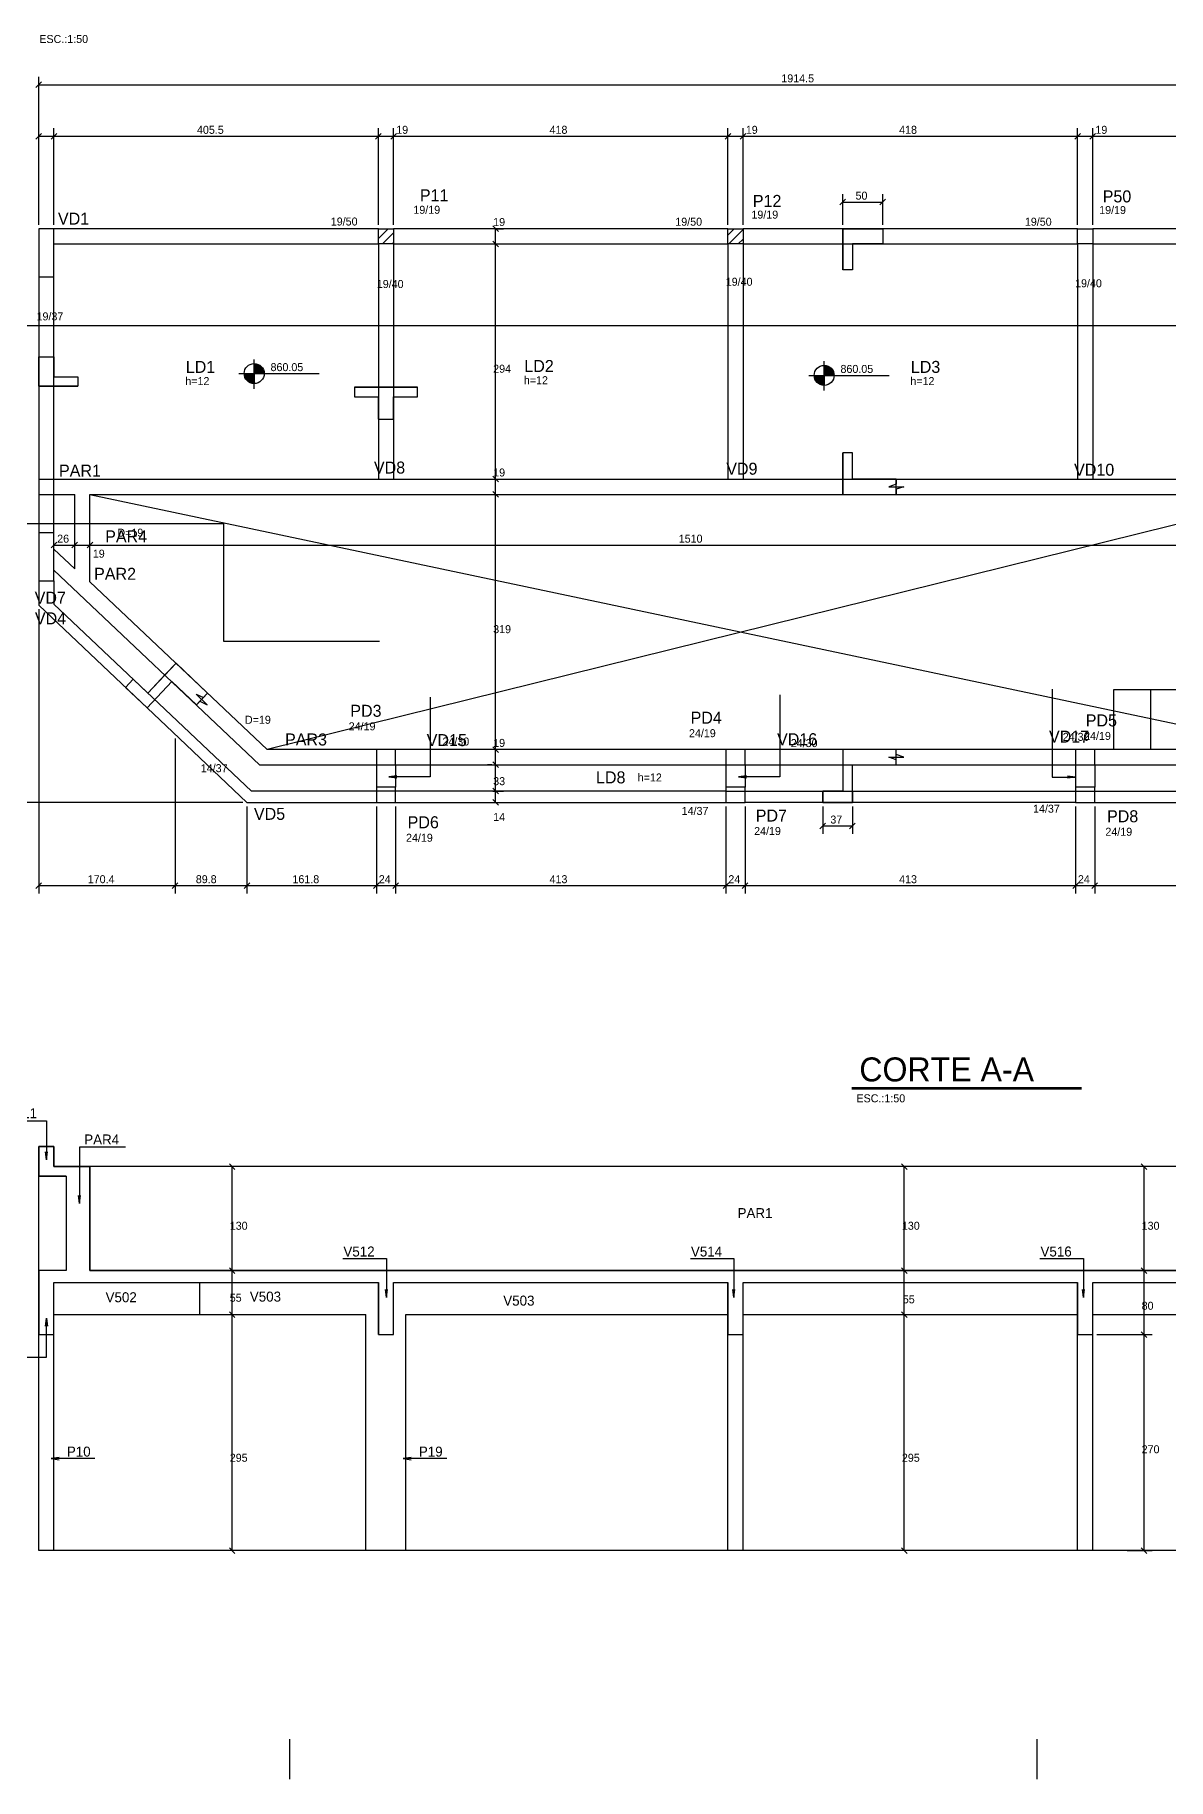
# Model space of a CAD drawing. Header units: metres. Extents: x -5 to 5965, y -6 to 2724.
# Drawn here: x 1375 to 2791, y 191 to 2371 of the extents above; entities that cross this region are included whole.
import ezdxf

# ---------------------------------------------------------------- set-up
doc = ezdxf.new("R2010")
doc.units = ezdxf.units.M

msp = doc.modelspace()

# ---------------------------------------------------------------- linework, layer by layer
for centre in [(1648.905595, 1947.752268), (2361.369972, 1945.490476)]:
    msp.add_circle(centre, 12.5)
at = {"layer": '2', "color": 2}
for p, q in [((1376.074966, 2305.194829), (1383.146034, 2312.265897)), ((1376.074966, 2240.87586), (1383.146034, 2247.946928)), ((1395.074966, 2240.87586), (1402.146034, 2247.946928)), ((1395.074966, 2240.87586), (1402.146034, 2247.946928)), ((1800.574966, 2240.87586), (1807.646034, 2247.946928)), ((1800.574966, 2240.87586), (1807.646034, 2247.946928)), ((1819.574966, 2240.87586), (1826.646034, 2247.946928)), ((1819.574966, 2240.87586), (1826.646034, 2247.946928)), ((2237.574966, 2240.87586), (2244.646034, 2247.946928)), ((2237.574966, 2240.87586), (2244.646034, 2247.946928)), ((2256.574966, 2240.87586), (2263.646034, 2247.946928)), ((2256.574966, 2240.87586), (2263.646034, 2247.946928)), ((2674.574966, 2240.87586), (2681.646034, 2247.946928)), ((2674.574966, 2240.87586), (2681.646034, 2247.946928)), ((2693.574966, 2240.87586), (2700.646034, 2247.946928)), ((2693.574966, 2240.87586), (2700.646034, 2247.946928)), ((2381.077196, 2158.60652), (2388.148264, 2165.677588)), ((2431.077196, 2158.60652), (2438.148264, 2165.677588)), ((1954.182536, 2125.250343), (1947.111468, 2132.321411)), ((1954.182536, 2106.250343), (1947.111468, 2113.321411)), ((1954.182536, 2106.250343), (1947.111468, 2113.321411)), ((1954.182536, 1812.250343), (1947.111468, 1819.321411)), ((1954.182536, 1812.250343), (1947.111468, 1819.321411)), ((1954.182536, 1793.250343), (1947.111468, 1800.321411)), ((1954.182536, 1793.250343), (1947.111468, 1800.321411)), ((1395.074966, 1729.850884), (1402.146034, 1736.921952)), ((1421.074966, 1729.850884), (1428.146034, 1736.921952)), ((1421.074966, 1729.850884), (1428.146034, 1736.921952)), ((1440.074966, 1729.850884), (1447.146034, 1736.921952)), ((1440.074966, 1729.850884), (1447.146034, 1736.921952)), ((1954.182536, 1474.250343), (1947.111468, 1481.321411)), ((1954.182536, 1474.250343), (1947.111468, 1481.321411)), ((1954.182536, 1455.250343), (1947.111468, 1462.321411)), ((1954.182536, 1455.250343), (1947.111468, 1462.321411)), ((1954.182536, 1422.250343), (1947.111468, 1429.321411)), ((1954.182536, 1422.250343), (1947.111468, 1429.321411)), ((1954.182536, 1408.250343), (1947.111468, 1415.321411)), ((2356.077196, 1378.722086), (2363.148264, 1385.793154)), ((2393.077196, 1378.722086), (2400.148264, 1385.793154)), ((1376.074966, 1304.198962), (1383.146034, 1311.270029)), ((1546.47126, 1304.198962), (1553.542328, 1311.270029)), ((1546.47126, 1304.198962), (1553.542328, 1311.270029)), ((1636.272159, 1304.198962), (1643.343226, 1311.270029)), ((1636.272159, 1304.198962), (1643.343226, 1311.270029)), ((1798.074966, 1304.198962), (1805.146034, 1311.270029)), ((1798.074966, 1304.198962), (1805.146034, 1311.270029)), ((1822.074966, 1304.198962), (1829.146034, 1311.270029)), ((1822.074966, 1304.198962), (1829.146034, 1311.270029)), ((2235.074966, 1304.198962), (2242.146034, 1311.270029)), ((2235.074966, 1304.198962), (2242.146034, 1311.270029)), ((2259.074966, 1304.198962), (2266.146034, 1311.270029)), ((2259.074966, 1304.198962), (2266.146034, 1311.270029)), ((2672.074966, 1304.198962), (2679.146034, 1311.270029)), ((2672.074966, 1304.198962), (2679.146034, 1311.270029)), ((2696.074966, 1304.198962), (2703.146034, 1311.270029)), ((2696.074966, 1304.198962), (2703.146034, 1311.270029)), ((1624.887021, 953.044723), (1617.815953, 960.115791)), ((2465.088032, 953.044723), (2458.016964, 960.115791)), ((2764.807689, 953.044723), (2757.736621, 960.115791)), ((1624.887021, 823.044723), (1617.815953, 830.115791)), ((1624.887021, 823.044723), (1617.815953, 830.115791)), ((2465.088032, 823.044723), (2458.016964, 830.115791)), ((2465.088032, 823.044723), (2458.016964, 830.115791)), ((2764.807689, 823.044723), (2757.736621, 830.115791)), ((2764.807689, 823.044723), (2757.736621, 830.115791)), ((1624.887021, 768.044723), (1617.815953, 775.115791)), ((1624.887021, 768.044723), (1617.815953, 775.115791)), ((1624.887021, 768.044723), (1617.815953, 775.115791)), ((1624.887021, 768.044723), (1617.815953, 775.115791)), ((2465.088032, 768.044723), (2458.016964, 775.115791)), ((2465.088032, 768.044723), (2458.016964, 775.115791)), ((2764.807689, 743.044723), (2757.736621, 750.115791)), ((2764.807689, 743.044723), (2757.736621, 750.115791)), ((1624.887021, 473.044723), (1617.815953, 480.115791)), ((2465.088032, 473.044723), (2458.016964, 480.115791)), ((2764.807689, 473.044723), (2757.736621, 480.115791))]:
    msp.add_line(p, q, dxfattribs=at)
at = {"layer": '3', "color": 3}
for p, q in [((1804.1105, 2128.672513), (1804.223864, 2128.785877)), ((1804.1105, 2116.651697), (1816.24468, 2128.785877)), ((1809.265495, 2109.785877), (1823.1105, 2123.630882)), ((2241.1105, 2120.902347), (2248.99403, 2128.785877)), ((2242.014845, 2109.785877), (2260.1105, 2127.881532)), ((2254.03566, 2109.785877), (2260.1105, 2115.860717)), ((1804.1105, 2109.785877), (1804.1105, 1815.785877)), ((1821.28631, 2109.785877), (1823.1105, 2111.610067)), ((1823.1105, 2109.785877), (1823.1105, 1815.785877)), ((2241.1105, 2109.785877), (2241.1105, 1815.785877)), ((2260.1105, 2109.785877), (2260.1105, 1815.785877)), ((2678.1105, 2109.785877), (2678.1105, 1815.785877)), ((2697.1105, 2109.785877), (2697.1105, 1815.785877)), ((1398.6105, 1796.785877), (1398.6105, 2068.785877)), ((1648.905595, 1928.645636), (1648.905595, 1965.500692)), ((2361.369972, 1926.383844), (2361.369972, 1963.2389)), ((1629.856702, 1947.752268), (1730.243465, 1947.752268)), ((1648.905548, 1946.959466), (1636.405548, 1946.959466)), ((1636.405595, 1947.752268), (1661.405595, 1947.752268)), ((1648.905548, 1946.166617), (1636.506542, 1946.166617)), ((1648.905548, 1945.373768), (1636.633905, 1945.373768)), ((1648.905548, 1944.580919), (1636.814531, 1944.580919)), ((1648.905548, 1943.788118), (1637.050804, 1943.788118)), ((1648.905548, 1942.995221), (1637.346109, 1942.995221)), ((1648.905548, 1942.20242), (1637.705167, 1942.20242)), ((1648.905548, 1941.409571), (1638.134321, 1941.409571)), ((1648.905548, 1940.616721), (1638.642343, 1940.616721)), ((1648.905595, 1960.252268), (1648.905595, 1935.252268)), ((1648.905595, 1959.64492), (1652.75472, 1959.64492)), ((1648.905595, 1958.852071), (1654.654058, 1958.852071)), ((1648.905595, 1958.059222), (1655.977853, 1958.059222)), ((1648.905595, 1957.266361), (1657.013115, 1957.266361)), ((1648.905595, 1956.473572), (1657.860454, 1956.473572)), ((1648.905595, 1955.680723), (1658.569463, 1955.680723)), ((1648.905595, 1954.887862), (1659.1688, 1954.887862)), ((1648.905595, 1954.095012), (1659.676822, 1954.095012)), ((1648.905595, 1953.302163), (1660.105976, 1953.302163)), ((1648.905595, 1952.509314), (1660.465034, 1952.509314)), ((1648.905595, 1951.716465), (1660.760339, 1951.716465)), ((1648.905595, 1950.923664), (1660.996612, 1950.923664)), ((1648.905595, 1950.130815), (1661.17719, 1950.130815)), ((1648.905595, 1949.337966), (1661.304601, 1949.337966)), ((1648.905595, 1948.545117), (1661.405595, 1948.545117)), ((2342.321078, 1945.490476), (2442.707842, 1945.490476)), ((2361.369924, 1944.697675), (2348.869924, 1944.697675)), ((2348.869972, 1945.490476), (2373.869972, 1945.490476)), ((2361.369924, 1943.904826), (2348.970918, 1943.904826)), ((2361.369924, 1943.111976), (2349.098281, 1943.111976)), ((2361.369924, 1942.319127), (2349.278907, 1942.319127)), ((2361.369924, 1941.526326), (2349.51518, 1941.526326)), ((2361.369924, 1940.733429), (2349.810485, 1940.733429)), ((2361.369972, 1957.990476), (2361.369972, 1932.990476)), ((2361.369972, 1957.383129), (2365.219096, 1957.383129)), ((2361.369972, 1956.590279), (2367.118434, 1956.590279)), ((2361.369972, 1955.79743), (2368.44223, 1955.79743)), ((2361.369972, 1955.004569), (2369.477491, 1955.004569)), ((2361.369972, 1954.21178), (2370.32483, 1954.21178)), ((2361.369972, 1953.418931), (2371.03384, 1953.418931)), ((2361.369972, 1952.62607), (2371.633176, 1952.62607)), ((2361.369972, 1951.833221), (2372.141198, 1951.833221)), ((2361.369972, 1951.040372), (2372.570352, 1951.040372)), ((2361.369972, 1950.247523), (2372.92941, 1950.247523)), ((2361.369972, 1949.454674), (2373.224716, 1949.454674)), ((2361.369972, 1948.661872), (2373.460988, 1948.661872)), ((2361.369972, 1947.869023), (2373.641567, 1947.869023)), ((2361.369972, 1947.076174), (2373.768977, 1947.076174)), ((2361.369972, 1946.283325), (2373.869972, 1946.283325)), ((1648.905548, 1939.823872), (1639.241727, 1939.823872)), ((1648.905548, 1939.031071), (1639.950689, 1939.031071)), ((1648.905548, 1938.238162), (1640.798029, 1938.238162)), ((1648.905548, 1937.445361), (1641.83329, 1937.445361)), ((1648.905548, 1936.652512), (1643.157085, 1936.652512)), ((1648.905548, 1935.859663), (1645.05647, 1935.859663)), ((2361.369924, 1939.940628), (2350.169544, 1939.940628)), ((2361.369924, 1939.147779), (2350.598697, 1939.147779)), ((2361.369924, 1938.35493), (2351.106719, 1938.35493)), ((2361.369924, 1937.562081), (2351.706104, 1937.562081)), ((2361.369924, 1936.769279), (2352.415065, 1936.769279)), ((2361.369924, 1935.976371), (2353.262405, 1935.976371)), ((2361.369924, 1935.183569), (2354.297666, 1935.183569)), ((2361.369924, 1934.39072), (2355.621461, 1934.39072)), ((2361.369924, 1933.597871), (2357.520847, 1933.597871)), ((1379.6105, 1815.785877), (3134.1105, 1815.785877)), ((1379.6105, 1796.785877), (1424.6105, 1796.785877)), ((1398.6105, 1748.785877), (1398.6105, 1796.785877)), ((1424.6105, 1703.606432), (1424.6105, 1796.785877)), ((1443.6105, 1796.785877), (2953.6105, 1796.785877)), ((1443.6105, 1687.621528), (1443.6105, 1796.785877)), ((1398.6105, 1728.216948), (1424.61032, 1703.606432)), ((1655.612495, 1458.785877), (1398.6105, 1702.054941)), ((1655.612495, 1458.785877), (2238.6105, 1458.785877)), ((1801.6105, 1458.785877), (1801.6105, 1430.785877)), ((1825.6105, 1458.785877), (1825.6105, 1430.785877)), ((2238.6105, 1458.785877), (2238.6105, 1430.785877)), ((2262.6105, 1458.785877), (2262.6105, 1430.785877)), ((2262.6105, 1458.785877), (2675.6105, 1458.785877)), ((2675.6105, 1458.785877), (2675.6105, 1430.785877)), ((2675.6105, 1458.785877), (3112.6105, 1458.785877)), ((2699.6105, 1458.785877), (2699.6105, 1430.785877)), ((1825.6105, 1425.785877), (1645.382835, 1425.785877)), ((2675.6105, 1411.785877), (2262.6105, 1411.785877)), ((1379.6105, 826.580257), (1379.6105, 956.580257)), ((2953.6105, 956.580257), (1443.6105, 956.580257)), ((1581.1105, 771.580257), (1581.1105, 811.580257)), ((1398.6105, 771.580257), (1788.6105, 771.580257)), ((1788.6105, 476.580257), (1788.6105, 771.580257)), ((1838.6105, 771.580257), (2241.1105, 771.580257)), ((1838.6105, 476.580257), (1838.6105, 771.580257)), ((2260.1105, 771.580257), (2678.1105, 771.580257)), ((2697.1105, 771.580257), (3115.1105, 771.580257)), ((1379.6105, 476.580257), (1379.6105, 746.580257)), ((1398.6105, 476.580257), (1398.6105, 746.580257)), ((2241.1105, 476.580257), (2241.1105, 746.580257)), ((2260.1105, 476.580257), (2260.1105, 746.580257)), ((2678.1105, 476.580257), (2678.1105, 746.580257)), ((2697.1105, 476.580257), (2697.1105, 746.580257)), ((1692.873506, 240.910092), (1692.873506, 190.910592)), ((2627.357615, 240.910092), (2627.357615, 190.910592))]:
    msp.add_line(p, q, dxfattribs=at)
for points in [[(1588.1105, 2128.785877), (1398.6105, 2128.785877)], [(1804.1105, 2128.785877), (1588.1105, 2128.785877)], [(2241.1105, 2128.785877), (1823.1105, 2128.785877)], [(2678.1105, 2128.785877), (2260.1105, 2128.785877)], [(3115.1105, 2128.785877), (2697.1105, 2128.785877)], [(1398.6105, 2109.785877), (1804.1105, 2109.785877)], [(1823.1105, 2109.785877), (2241.1105, 2109.785877)], [(2260.1105, 2109.785877), (2678.1105, 2109.785877)], [(2697.1105, 2109.785877), (3115.1105, 2109.785877)], [(1379.6105, 2068.785877), (1379.6105, 1748.785877)], [(1379.6105, 1688.785877), (1379.6105, 1658.077026)], [(1398.6105, 1688.785877), (1398.6105, 1659.365624)], [(2953.6105, 1477.785877), (1665.291712, 1477.785877), (1443.6105, 1687.621528)], [(1379.6105, 1658.077026), (1547.259299, 1499.386559)], [(1645.382835, 1425.785877), (1398.6105, 1659.365624)], [(1547.259395, 1499.386468), (1639.807769, 1411.785877)], [(2238.6105, 1425.785877), (1825.6105, 1425.785877)], [(2238.6105, 1425.785877), (3112.6105, 1425.785877)], [(1639.807769, 1411.785877), (1801.6105, 1411.785877)], [(1825.6105, 1411.785877), (2238.6105, 1411.785877)], [(2699.6105, 1411.785877), (3112.6105, 1411.785877)]]:
    msp.add_lwpolyline(points, dxfattribs=at)
at = {"layer": '6', "color": 6}
for p, q in [((2384.61273, 2128.785877), (2434.61273, 2128.785877)), ((2384.61273, 2128.785877), (2384.61273, 2077.244766)), ((2434.61273, 2128.785877), (2434.61273, 2109.785877)), ((2396.61273, 2109.785877), (2396.61273, 2077.244766)), ((2434.61273, 2109.785877), (2396.61273, 2109.785877)), ((1379.6105, 1968.815513), (1398.6105, 1968.815513)), ((1379.6105, 1943.815513), (1379.6105, 1968.815513)), ((1398.6105, 1943.815513), (1398.6105, 1968.815513)), ((1379.6105, 1931.815513), (1379.6105, 1943.815513)), ((1398.6105, 1943.815513), (1428.6105, 1943.815513)), ((1379.6105, 1931.815513), (1398.6105, 1931.815513)), ((1398.6105, 1931.815513), (1428.6105, 1931.815513)), ((1774.1105, 1930.815513), (1804.1105, 1930.815513)), ((1774.1105, 1918.815513), (1804.1105, 1918.815513)), ((1804.1105, 1930.815513), (1823.1105, 1930.815513)), ((1804.1105, 1890.815513), (1804.1105, 1918.815513)), ((1823.1105, 1930.815513), (1853.1105, 1930.815513)), ((1823.1105, 1918.815513), (1853.1105, 1918.815513)), ((1823.1105, 1890.815513), (1823.1105, 1918.815513)), ((1804.1105, 1890.815513), (1823.1105, 1890.815513)), ((2384.61273, 1796.785877), (2384.61273, 1848.785877)), ((2396.61273, 1815.785877), (2396.61273, 1848.785877)), ((2396.61273, 1815.785877), (2451.537807, 1815.785877)), ((2384.61273, 1796.785877), (2451.537807, 1796.785877)), ((1515.831041, 1548.411718), (1538.14058, 1571.980667)), ((1538.14058, 1571.980667), (1551.201884, 1585.779302)), ((1590.720607, 1548.372267), (1551.201884, 1585.779302)), ((1488.050517, 1555.429906), (1497.674433, 1565.597399)), ((1514.921909, 1529.99512), (1488.050517, 1555.429906)), ((1497.674433, 1565.597399), (1515.830924, 1548.411595)), ((1514.922347, 1529.995583), (1545.857499, 1562.677075)), ((1576.661295, 1533.519284), (1545.857499, 1562.677075)), ((2384.61273, 1477.785877), (2384.61273, 1425.785877)), ((2451.537807, 1477.785877), (2384.61273, 1477.785877)), ((2396.61273, 1458.785877), (2451.537807, 1458.785877)), ((2396.61273, 1425.785877), (2396.61273, 1458.785877)), ((2359.61273, 1425.785877), (2384.61273, 1425.785877)), ((2359.61273, 1411.785877), (2359.61273, 1425.785877)), ((2396.61273, 1425.785877), (2396.61273, 1411.785877)), ((2396.61273, 1411.785877), (2359.61273, 1411.785877)), ((2395.81681, 1055.45093), (2683.201749, 1055.45093)), ((2395.81681, 1053.65289), (2683.201749, 1053.65289)), ((1379.6105, 981.580257), (1398.6105, 981.580257)), ((1379.6105, 944.580257), (1379.6105, 981.580257)), ((1398.6105, 981.580257), (1398.6105, 956.580257)), ((1413.858702, 944.580257), (1379.6105, 944.580257)), ((1398.6105, 956.580257), (1443.6105, 956.580257)), ((1413.858702, 944.580257), (1413.858702, 826.580257)), ((1443.6105, 956.580257), (1443.6105, 826.580257)), ((1379.6105, 746.580257), (1379.6105, 826.580257)), ((1413.858702, 826.580257), (1379.6105, 826.580257)), ((1398.6105, 746.580257), (1398.6105, 811.580257)), ((1398.6105, 811.580257), (1804.1105, 811.580257)), ((1443.6105, 826.580257), (1804.1105, 826.580257)), ((1804.1105, 826.580257), (2953.6105, 826.580257)), ((1804.1105, 746.580257), (1804.1105, 811.580257)), ((1823.1105, 811.580257), (2241.1105, 811.580257)), ((1823.1105, 746.580257), (1823.1105, 811.580257)), ((2241.1105, 746.580257), (2241.1105, 811.580257)), ((2260.1105, 811.580257), (2678.1105, 811.580257)), ((2260.1105, 746.580257), (2260.1105, 811.580257)), ((2648.1105, 826.580257), (2678.1105, 826.580257)), ((2678.1105, 826.580257), (2697.1105, 826.580257)), ((2678.1105, 746.580257), (2678.1105, 811.580257)), ((2697.1105, 826.580257), (2727.1105, 826.580257)), ((2697.1105, 811.580257), (2972.6105, 811.580257)), ((2697.1105, 746.580257), (2697.1105, 811.580257)), ((1379.6105, 746.580257), (1398.6105, 746.580257)), ((1804.1105, 746.580257), (1823.1105, 746.580257)), ((2241.1105, 746.580257), (2260.1105, 746.580257)), ((2678.1105, 746.580257), (2697.1105, 746.580257)), ((3744.595026, 476.580257), (1379.6105, 476.580257))]:
    msp.add_line(p, q, dxfattribs=at)
at = {"layer": '7', "color": 7}
for points in [[(1379.6105, 2068.785877), (1398.6105, 2068.785877), (1398.6105, 2128.785877), (1379.6105, 2128.785877), (1379.6105, 2068.785877)], [(1804.1105, 2128.785877), (1823.1105, 2128.785877), (1823.1105, 2109.785877), (1804.1105, 2109.785877), (1804.1105, 2128.785877)], [(2241.1105, 2128.785877), (2260.1105, 2128.785877), (2260.1105, 2109.785877), (2241.1105, 2109.785877), (2241.1105, 2128.785877)], [(2678.1105, 2128.785877), (2697.1105, 2128.785877), (2697.1105, 2109.785877), (2678.1105, 2109.785877), (2678.1105, 2128.785877)], [(1379.6105, 1688.785877), (1398.6105, 1688.785877), (1398.6105, 1748.785877), (1379.6105, 1748.785877), (1379.6105, 1688.785877)], [(1801.6105, 1458.785877), (1825.6105, 1458.785877), (1825.6105, 1477.785877), (1801.6105, 1477.785877), (1801.6105, 1458.785877)], [(2238.6105, 1458.785877), (2262.6105, 1458.785877), (2262.6105, 1477.785877), (2238.6105, 1477.785877), (2238.6105, 1458.785877)], [(2675.6105, 1458.785877), (2699.6105, 1458.785877), (2699.6105, 1477.785877), (2675.6105, 1477.785877), (2675.6105, 1458.785877)], [(1801.6105, 1411.785877), (1825.6105, 1411.785877), (1825.6105, 1430.785877), (1801.6105, 1430.785877), (1801.6105, 1411.785877)], [(2238.6105, 1411.785877), (2262.6105, 1411.785877), (2262.6105, 1430.785877), (2238.6105, 1430.785877), (2238.6105, 1411.785877)], [(2675.6105, 1411.785877), (2699.6105, 1411.785877), (2699.6105, 1430.785877), (2675.6105, 1430.785877), (2675.6105, 1411.785877)]]:
    msp.add_lwpolyline(points, dxfattribs=at)
at = {"layer": '8', "color": 8}
for points in [[(2384.61273, 2077.244766), (2384.61273, 2128.785877), (2434.61273, 2128.785877), (2434.61273, 2109.785877), (2396.61273, 2109.785877), (2396.61273, 2077.244766), (2384.61273, 2077.244766)], [(1379.6105, 1931.815513), (1379.6105, 1943.815513), (1379.6105, 1968.815513), (1398.6105, 1968.815513), (1398.6105, 1943.815513), (1428.6105, 1943.815513), (1428.6105, 1931.815513), (1379.6105, 1931.815513)], [(1774.1105, 1930.815513), (1774.1105, 1918.815513), (1804.1105, 1918.815513), (1804.1105, 1890.815513), (1823.1105, 1890.815513), (1823.1105, 1918.815513), (1853.1105, 1918.815513), (1853.1105, 1930.815513), (1774.1105, 1930.815513)], [(2384.61273, 1848.785877), (2384.61273, 1796.785877), (2451.537807, 1796.785877), (2451.537807, 1815.785877), (2396.61273, 1815.785877), (2396.61273, 1848.785877), (2384.61273, 1848.785877)], [(1590.720607, 1548.372267), (1551.201884, 1585.779302), (1515.831041, 1548.411718), (1497.674433, 1565.597399), (1488.050517, 1555.429906), (1514.921909, 1529.99512), (1545.857499, 1562.677075), (1576.661295, 1533.519284), (1590.720607, 1548.372267)], [(2451.537807, 1477.785877), (2384.61273, 1477.785877), (2384.61273, 1425.785877), (2359.61273, 1425.785877), (2359.61273, 1411.785877), (2396.61273, 1411.785877), (2396.61273, 1458.785877), (2451.537807, 1458.785877), (2451.537807, 1477.785877)], [(3552.1105, 826.580257), (1443.6105, 826.580257), (1443.6105, 956.580257), (1398.6105, 956.580257), (1398.6105, 981.580257), (1379.6105, 981.580257), (1379.6105, 944.580257), (1413.858702, 944.580257), (1413.858702, 826.580257), (1379.6105, 826.580257), (1379.6105, 746.580257), (1398.6105, 746.580257), (1398.6105, 811.580257), (1804.1105, 811.580257), (1804.1105, 746.580257), (1823.1105, 746.580257), (1823.1105, 811.580257), (2241.1105, 811.580257), (2241.1105, 746.580257), (2260.1105, 746.580257), (2260.1105, 811.580257), (2678.1105, 811.580257), (2678.1105, 746.580257), (2697.1105, 746.580257), (2697.1105, 811.580257), (3115.1105, 811.580257)]]:
    msp.add_lwpolyline(points, dxfattribs=at)
at = {"layer": '9', "color": 9}
for p, q in [((1379.6105, 2249.411394), (1379.6105, 2318.730363)), ((1379.6105, 2308.730363), (3294.1105, 2308.730363)), ((1379.6105, 2133.785877), (1379.6105, 2254.411394)), ((1398.6105, 2133.785877), (1398.6105, 2254.411394)), ((1804.1105, 2133.785877), (1804.1105, 2254.411394)), ((1823.1105, 2133.785877), (1823.1105, 2254.411394)), ((2241.1105, 2133.785877), (2241.1105, 2254.411394)), ((2260.1105, 2133.785877), (2260.1105, 2254.411394)), ((2678.1105, 2133.785877), (2678.1105, 2254.411394)), ((2697.1105, 2133.785877), (2697.1105, 2254.411394)), ((1379.6105, 2244.411394), (1398.6105, 2244.411394)), ((1398.6105, 2244.411394), (1804.1105, 2244.411394)), ((1804.1105, 2244.411394), (1823.1105, 2244.411394)), ((1823.1105, 2244.411394), (2241.1105, 2244.411394)), ((2241.1105, 2244.411394), (2260.1105, 2244.411394)), ((2260.1105, 2244.411394), (2678.1105, 2244.411394)), ((2678.1105, 2244.411394), (2697.1105, 2244.411394)), ((2697.1105, 2244.411394), (3115.1105, 2244.411394)), ((2384.61273, 2133.785877), (2384.61273, 2172.142054)), ((2384.61273, 2162.142054), (2434.61273, 2162.142054)), ((2434.61273, 2133.785877), (2434.61273, 2172.142054)), ((1950.647002, 2109.785877), (1950.647002, 2128.785877)), ((1953.101742, 2128.785877), (1960.647002, 2128.785877)), ((1950.034678, 2109.785877), (1960.647002, 2109.785877)), ((1950.647002, 1815.785877), (1950.647002, 2109.785877)), ((1148.261743, 2007.785877), (3876.012835, 2007.785877)), ((1949.397963, 1815.785877), (1960.647002, 1815.785877)), ((1950.647002, 1796.785877), (1950.647002, 1815.785877)), ((1443.6105, 1796.785877), (2953.6105, 1477.785877)), ((2953.6105, 1796.785877), (1665.291712, 1477.785877)), ((1947.297275, 1796.785877), (1960.647002, 1796.785877)), ((1950.647002, 1477.785877), (1950.647002, 1796.785877)), ((1113.838014, 1760.531258), (1610.615577, 1760.531258)), ((1610.615577, 1760.531258), (1610.615577, 1613.162697)), ((1398.6105, 1733.216948), (1398.6105, 1743.386418)), ((1398.6105, 1733.386418), (1424.6105, 1733.386418)), ((1424.6105, 1733.445944), (1424.6105, 1743.386418)), ((1424.6105, 1733.386418), (1443.6105, 1733.386418)), ((1443.6105, 1732.622532), (1443.6105, 1743.386418)), ((1443.6105, 1733.386418), (2953.6105, 1733.386418)), ((1379.6105, 1653.077026), (1379.6105, 1297.734496)), ((1610.615577, 1613.162697), (1805.620352, 1613.162697)), ((2723.6105, 1477.785877), (2723.6105, 1552.787548)), ((2723.6105, 1552.787548), (2953.6105, 1552.787548)), ((2769.6105, 1477.785877), (2769.6105, 1552.787548)), ((1550.006794, 1491.785877), (1550.006794, 1297.734496)), ((1947.055932, 1477.785877), (1940.647002, 1477.785877)), ((1950.647002, 1458.785877), (1950.647002, 1477.785877)), ((1945.960097, 1458.785877), (1940.647002, 1458.785877)), ((1950.647002, 1425.785877), (1950.647002, 1458.785877)), ((1947.349966, 1425.785877), (1960.647002, 1425.785877)), ((1950.647002, 1411.785877), (1950.647002, 1425.785877)), ((2384.61273, 1425.785877), (2359.61273, 1425.785877)), ((1634.807693, 1411.785877), (1239.034533, 1411.785877)), ((1639.807693, 1406.785877), (1639.807693, 1297.734496)), ((1801.6105, 1406.785877), (1801.6105, 1297.734496)), ((1825.6105, 1406.785877), (1825.6105, 1297.734496)), ((1948.602349, 1411.785877), (1960.647002, 1411.785877)), ((2238.6105, 1406.785877), (2238.6105, 1297.734496)), ((2262.6105, 1406.785877), (2262.6105, 1297.734496)), ((2359.61273, 1406.785877), (2359.61273, 1372.25762)), ((2396.61273, 1406.785877), (2396.61273, 1372.25762)), ((2675.6105, 1406.785877), (2675.6105, 1297.734496)), ((2699.6105, 1406.785877), (2699.6105, 1297.734496)), ((2359.61273, 1382.25762), (2396.61273, 1382.25762)), ((1379.6105, 1307.734496), (1550.006794, 1307.734496)), ((1550.006794, 1307.734496), (1639.807693, 1307.734496)), ((1639.807693, 1307.734496), (1801.6105, 1307.734496)), ((1801.6105, 1307.734496), (1825.6105, 1307.734496)), ((1825.6105, 1307.734496), (2238.6105, 1307.734496)), ((2238.6105, 1307.734496), (2262.6105, 1307.734496)), ((2262.6105, 1307.734496), (2675.6105, 1307.734496)), ((2675.6105, 1307.734496), (2699.6105, 1307.734496)), ((2699.6105, 1307.734496), (3112.6105, 1307.734496)), ((1618.069405, 956.580257), (1611.351487, 956.580257)), ((1621.351487, 826.580257), (1621.351487, 956.580257)), ((2458.270415, 956.580257), (2451.552498, 956.580257)), ((2461.552498, 826.580257), (2461.552498, 956.580257)), ((2760.470879, 956.580257), (2751.272155, 956.580257)), ((2761.272155, 826.580257), (2761.272155, 956.580257)), ((1621.351487, 771.580257), (1621.351487, 826.580257)), ((1625.014378, 826.580257), (1631.351487, 826.580257)), ((2461.552498, 771.580257), (2461.552498, 826.580257)), ((2759.431884, 826.580257), (2751.272155, 826.580257)), ((2761.272155, 746.580257), (2761.272155, 826.580257)), ((1586.1105, 771.580257), (1631.351487, 771.580257)), ((1621.351487, 476.580257), (1621.351487, 771.580257)), ((2461.552498, 476.580257), (2461.552498, 771.580257)), ((2702.1105, 746.580257), (2771.272155, 746.580257)), ((2761.272155, 476.580257), (2761.272155, 746.580257)), ((2740.129238, 476.580257), (2771.272155, 476.580257))]:
    msp.add_line(p, q, dxfattribs=at)
for points in [[(2451.537807, 1815.785877), (2451.537807, 1809.452532), (2442.037807, 1806.285877), (2461.037807, 1806.285877), (2451.537807, 1803.119204), (2451.537807, 1796.785877)], [(2646.292118, 1553.13492), (2646.292118, 1443.151265), (2675.6105, 1443.151265), (2665.696051, 1444.456527), (2675.6105, 1443.151265), (2665.696051, 1441.846003)], [(1576.661295, 1533.519284), (1581.015071, 1538.118837), (1590.091264, 1533.887949), (1576.292629, 1546.949253), (1585.368835, 1542.718378), (1589.722599, 1547.317919)], [(1868.841574, 1543.127092), (1868.841574, 1443.60339), (1817.344817, 1443.60339), (1827.259265, 1444.908652), (1817.344817, 1443.60339), (1827.259265, 1442.298128)], [(2305.841574, 1546.198423), (2305.841574, 1443.60339), (2254.344817, 1443.60339), (2264.259265, 1444.908652), (2254.344817, 1443.60339), (2264.259265, 1442.298128)], [(2451.537807, 1458.785877), (2451.537807, 1465.119222), (2442.037807, 1468.285877), (2461.037807, 1468.285877), (2451.537807, 1471.45255), (2451.537807, 1477.785877)], [(1334.421987, 1013.595303), (1389.333987, 1013.595303), (1389.333987, 964.919406), (1388.028725, 974.833855), (1389.333987, 964.919406), (1390.639249, 974.833855)], [(1487.937568, 980.714998), (1430.533405, 980.714998), (1430.533405, 910.429885), (1429.228143, 920.344334), (1430.533405, 910.429885), (1431.838667, 920.344334)], [(1759.729941, 841.768943), (1814.179096, 841.768943), (1814.179096, 793.093046), (1812.873834, 803.007495), (1814.179096, 793.093046), (1815.484358, 803.007495)], [(2194.150069, 841.768943), (2248.599224, 841.768943), (2248.599224, 793.093046), (2247.293962, 803.007495), (2248.599224, 793.093046), (2249.904486, 803.007495)], [(2631.150069, 841.768943), (2685.599224, 841.768943), (2685.599224, 793.093046), (2684.293962, 803.007495), (2685.599224, 793.093046), (2686.904486, 803.007495)], [(1319.504894, 718.239788), (1389.253675, 718.239788), (1389.253675, 766.915684), (1387.948413, 757.001236), (1389.253675, 766.915684), (1390.558937, 757.001236)], [(1449.76307, 591.486462), (1395.16457, 591.486462), (1405.079018, 592.791724), (1395.16457, 591.486462), (1405.079018, 590.1812)], [(1889.76307, 591.486462), (1835.16457, 591.486462), (1845.079018, 592.791724), (1835.16457, 591.486462), (1845.079018, 590.1812)]]:
    msp.add_lwpolyline(points, dxfattribs=at)

# ---------------------------------------------------------------- texts
at = {"layer": '2', "color": 2}
for s, p in [('ESC.:1:50', (1380.269129, 2360.920008)), ('1914.5', (2307.8605, 2311.730363)), ('405.5', (1577.3605, 2247.411394)), ('19', (1826.44383, 2247.411394)), ('418', (2018.1105, 2247.411394)), ('19', (2263.44383, 2247.411394)), ('418', (2455.1105, 2247.411394)), ('19', (2700.44383, 2247.411394)), ('50', (2400.61273, 2165.142054)), ('19', (1947.647002, 2132.119207)), ('294', (1947.647002, 1948.785877)), ('19', (1947.647002, 1819.119207)), ('26', (1402.6105, 1736.386418)), ('1510', (2179.6105, 1736.386418)), ('19', (1447.157087, 1717.619799)), ('319', (1947.647002, 1623.285877)), ('19', (1947.647002, 1481.119207)), ('33', (1947.647002, 1433.285877)), ('14', (1947.647002, 1388.452547)), ('37', (2369.11273, 1385.25762)), ('170.4', (1440.808647, 1310.734496)), ('89.8', (1575.907243, 1310.734496)), ('161.8', (1696.709096, 1310.734496)), ('24', (1804.6105, 1310.734496)), ('413', (2018.1105, 1310.734496)), ('24', (2241.6105, 1310.734496)), ('413', (2455.1105, 1310.734496)), ('24', (2678.6105, 1310.734496)), ('ESC.:1:50', (2401.755448, 1036.86967)), ('130', (1618.351487, 877.580257)), ('130', (2458.552498, 877.580257)), ('130', (2758.272155, 877.580257)), ('55', (1618.351487, 787.580257)), ('55', (2459.708636, 785.643424)), ('80', (2758.272155, 777.580257)), ('295', (1618.351487, 587.580257)), ('295', (2458.552498, 587.580257)), ('270', (2758.272155, 598.199187))]:
    msp.add_text(s, height=10, dxfattribs=at).set_placement(p)
at = {"layer": '3', "color": 3}
for s, height, p in [('19/50', 10, (1744.63883, 2132.80732)), ('19/19', 10, (1847.896931, 2147.471617)), ('19/50', 10, (2175.302597, 2132.535877)), ('19/19', 10, (2270.439691, 2141.404336)), ('19/50', 10, (2612.302597, 2132.535877)), ('19/19', 10, (2705.1853, 2147.134801)), ('19/40', 10, (1802.179749, 2054.665331)), ('19/40', 10, (2238.354127, 2057.506858)), ('19/40', 10, (2675.083506, 2055.580111)), ('19/37', 10, (1376.803999, 2014.214556)), ('h=12', 10, (1562.776736, 1933.349679)), ('860.05', 10, (1669.332308, 1950.805193)), ('h=12', 10, (1985.973169, 1934.448978)), ('860.05', 10, (2381.796685, 1948.543401)), ('h=12', 10, (2469.143156, 1933.349679)), ('D=19', 10, (1477.876762, 1743.865305)), ('D=19', 10, (1637.323783, 1510.008976)), ('24/19', 10, (1767.01944, 1501.842487)), ('24/30', 10, (1884.22501, 1482.848837)), ('24/19', 10, (2192.40564, 1493.255047)), ('24/30', 10, (2319.659768, 1480.885795)), ('24/30', 10, (2659.607235, 1488.683477)), ('24/19', 10, (2686.350697, 1489.8579)), ('14/37', 10, (1582.143199, 1449.517716)), ('h=12', 10, (2128.329973, 1437.909412)), ('14/37', 10, (2183.25076, 1396.067734)), ('14/37', 10, (2622.500503, 1398.879912)), ('24/19', 10, (2273.819162, 1370.941337)), ('24/19', 10, (2712.957142, 1370.056869)), ('24/19', 10, (1838.661285, 1362.538898)), ('V511', 12.5, (1338.345625, 1016.966569)), ('PAR4', 12.5, (1436.448501, 984.149591)), ('PAR1', 12.5, (2253.143931, 892.154014)), ('V512', 12.5, (1760.391712, 844.133244)), ('V514', 12.5, (2194.811839, 844.133244)), ('V516', 12.5, (2631.811839, 844.133244)), ('V502', 12.5, (1463.087839, 786.969811)), ('V503', 12.5, (1643.416967, 787.750457)), ('V503', 12.5, (1960.245717, 782.750457)), ('P10', 12.5, (1414.707909, 594.025854)), ('P19', 12.5, (1854.707909, 594.025854))]:
    msp.add_text(s, height=height, dxfattribs=at).set_placement(p)
at = {"layer": '4', "color": 4}
for s, p in [('P11', (1856.026395, 2163.062713)), ('P12', (2272.240354, 2156.030486)), ('P50', (2709.595499, 2161.708008)), ('VD1', (1403.581925, 2133.87302)), ('LD1', (1563.360571, 1948.599921)), ('LD2', (1986.557005, 1949.699219)), ('LD3', (2469.726991, 1948.599921)), ('PAR1', (1404.899219, 1818.943424)), ('VD8', (1798.569882, 1822.760118)), ('VD9', (2239.006551, 1821.339355)), ('VD10', (2673.809182, 1820.054857)), ('PAR4', (1462.651174, 1736.72834)), ('PAR2', (1448.774007, 1689.955374)), ('VD7', (1374.471993, 1660.082704)), ('VD4', (1374.7633, 1634.330205)), ('PD3', (1769.059351, 1518.706529)), ('PD4', (2194.445551, 1510.119089)), ('PD5', (2688.390608, 1506.721943)), ('PAR3', (1687.480518, 1482.870885)), ('VD15', (1864.548062, 1482.097273)), ('VD16', (2302.50673, 1483.219011)), ('VD17', (2642.454197, 1486.489006)), ('LD8', (2076.174998, 1435.505179)), ('VD5', (1648.544583, 1389.927041)), ('PD7', (2275.859074, 1387.805379)), ('PD8', (2714.997053, 1386.920912)), ('PD6', (1840.701197, 1379.40294))]:
    msp.add_text(s, height=15, dxfattribs=at).set_placement(p)
at = {"layer": '6', "color": 6}
msp.add_text('CORTE A-A', height=30, dxfattribs=at).set_placement((2405.331357, 1062.975019))

doc.saveas('drawing.dxf')
